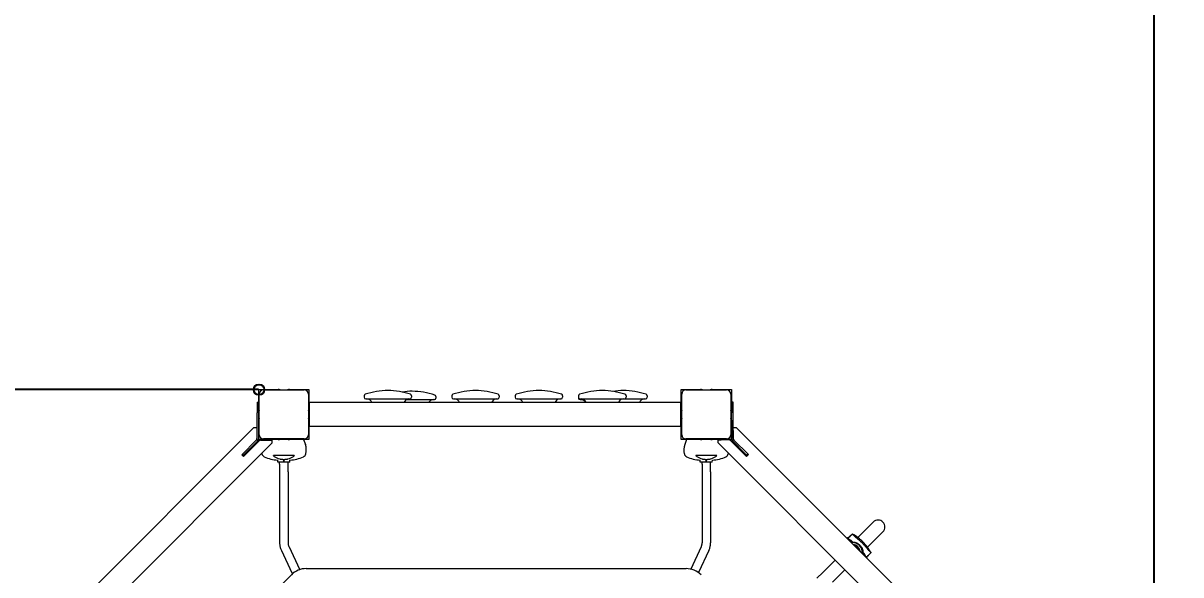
# Model space of a CAD drawing. Extents: x -11140 to 8860, y -4637 to 15363.
# Drawn here: x -880 to 1312, y 894 to 1939 of the extents above; entities that cross this region are included whole.
import ezdxf

# ---------------------------------------------------------------- set-up
doc = ezdxf.new("R2010")
doc.units = 0
doc.header["$LTSCALE"] = 5
doc.header["$PDMODE"] = 33
doc.header["$PDSIZE"] = 20
for name, color, linetype in [('PRODUCT', 3, 'CONTINUOUS'), ('REFERENCE', 9, 'CONTINUOUS'), ('REVIEW_REQUIRED', 30, 'CONTINUOUS')]:
    doc.layers.add(name, color=color, linetype=linetype)
doc.styles.add('LG1', font='arial.ttf', dxfattribs={"height": 185})
doc.dimstyles.new('LG_DIM', dxfattribs={"dimtxt": 185, "dimasz": 120, "dimexe": 50, "dimexo": 1, "dimgap": 50, "dimtad": 1, "dimdec": 0, "dimrnd": 10, "dimtxsty": 'LG1', "dimcen": 2.5, "dimclrt": 4, "dimadec": 4, "dimazin": 3, "dimtfac": 1, "dimtdec": 0, "dimtmove": 0, "dimatfit": 3, "dimarcsym": 0})

# ---------------------------------------------------------------- blocks, each defined once
blk = doc.blocks.new('*D5')
at = {"layer": 'REFERENCE', "color": 0, "transparency": 16777216}
for p in [(365.8, 3056.6), (366.8, -3038.9), (4599.4, -3038.9)]:
    blk.add_point(p, dxfattribs=at)
at = {"layer": 'REVIEW_REQUIRED', "color": 0, "lineweight": -2, "transparency": 16777216}
for p, q in [((366.8, 3056.6), (4649.4, 3056.6)), ((4599.4, 2936.6), (4599.4, 561.6)), ((4599.4, -2918.9), (4599.4, -341.5)), ((367.8, -3038.9), (4649.4, -3038.9))]:
    blk.add_line(p, q, dxfattribs=at)
at = {"layer": 'REVIEW_REQUIRED', "color": 0, "transparency": 16777216}
for points in [[(4579.4, 2936.6), (4619.4, 2936.6), (4599.4, 3056.6)], [(4579.4, -2918.9), (4619.4, -2918.9), (4599.4, -3038.9)]]:
    blk.add_solid(points, dxfattribs=at)
at = {"layer": 'REVIEW_REQUIRED', "color": 4, "transparency": 16777216, "insert": (4599.4, 110), "char_height": 185, "attachment_point": 5, "style": 'LG1'}
blk.add_mtext('\\A1;6100 mm\\P [(20\'-0{\\H1.000000x;\\S3/16;}" in)]', dxfattribs=at)
blk = doc.blocks.new('*D6')
at = {"layer": 'REFERENCE', "color": 0, "transparency": 16777216}
for p in [(1261.8, 3785.2), (-1233.2, 444.4), (1261.8, 444.4)]:
    blk.add_point(p, dxfattribs=at)
at = {"layer": 'REVIEW_REQUIRED', "color": 0, "lineweight": -2, "transparency": 16777216}
for p, q in [((-1233.2, 445.4), (-1233.2, 3835.2)), ((1261.8, 445.4), (1261.8, 3835.2)), ((-1113.2, 3785.2), (-610.1, 3785.2)), ((1141.8, 3785.2), (908.1, 3785.2))]:
    blk.add_line(p, q, dxfattribs=at)
at = {"layer": 'REVIEW_REQUIRED', "color": 0, "transparency": 16777216}
for points in [[(-1113.2, 3805.2), (-1113.2, 3765.2), (-1233.2, 3785.2)], [(1141.8, 3805.2), (1141.8, 3765.2), (1261.8, 3785.2)]]:
    blk.add_solid(points, dxfattribs=at)
at = {"layer": 'REVIEW_REQUIRED', "color": 4, "transparency": 16777216, "insert": (149, 3785.2), "char_height": 185, "attachment_point": 5, "style": 'LG1'}
blk.add_mtext('\\A1;2500 mm\\P [(8\'-2{\\H1.000000x;\\S5/16;}" in)]', dxfattribs=at)
blk = doc.blocks.new('*D7')
at = {"layer": 'REFERENCE', "color": 0, "transparency": 16777216}
for p in [(-433.2, 1244.4), (-4396.1, -1250.6), (-433.2, -1250.6)]:
    blk.add_point(p, dxfattribs=at)
at = {"layer": 'REVIEW_REQUIRED', "color": 0, "lineweight": -2, "transparency": 16777216}
for p, q in [((-434.2, 1244.4), (-4446.1, 1244.4)), ((-4396.1, 1124.4), (-4396.1, 212.7)), ((-4396.1, -1130.6), (-4396.1, -687)), ((-434.2, -1250.6), (-4446.1, -1250.6))]:
    blk.add_line(p, q, dxfattribs=at)
at = {"layer": 'REVIEW_REQUIRED', "color": 0, "transparency": 16777216}
for points in [[(-4416.1, 1124.4), (-4376.1, 1124.4), (-4396.1, 1244.4)], [(-4416.1, -1130.6), (-4376.1, -1130.6), (-4396.1, -1250.6)]]:
    blk.add_solid(points, dxfattribs=at)
at = {"layer": 'REVIEW_REQUIRED', "color": 4, "transparency": 16777216, "insert": (-4396.1, -237.1), "char_height": 185, "attachment_point": 5, "style": 'LG1'}
blk.add_mtext('\\A1;2500 mm\\P [(8\'-2{\\H1.000000x;\\S5/16;}" in)]', dxfattribs=at)
blk = doc.blocks.new('Variteemalayerit')
at = {"layer": 'REVIEW_REQUIRED', "invisible_edges": 15}
blk.add_3dface([(-10000, -10000, -5), (10000, -10000, -5), (10000, 10000, -5), (-10000, 10000, -5)], dxfattribs=at)

msp = doc.modelspace()

# ---------------------------------------------------------------- linework, layer by layer
at = {"layer": 'PRODUCT', "linetype": 'Continuous', "lineweight": 0}
for p, q in [((-433.7, 1244.9), (-397.2, 1244.9)), ((-433.7, 1208.4), (-433.7, 1244.9)), ((-432.7, 1158.9), (-432.7, 1235.9)), ((-424.7, 1243.9), (-347.7, 1243.9)), ((-375.2, 1244.9), (-338.7, 1244.9)), ((-339.7, 1235.9), (-339.7, 1158.9)), ((-338.7, 1244.9), (-338.7, 1208.4)), ((-234.2, 1232.7), (-234.2, 1229.9)), ((-144.2, 1232.7), (-144.2, 1229.9)), ((-98.2, 1231.2), (-98.2, 1228.4)), ((-68.2, 1232.7), (-68.2, 1229.9)), ((21.8, 1232.7), (21.8, 1229.9)), ((51.8, 1232.7), (51.8, 1229.9)), ((141.8, 1232.7), (141.8, 1229.9)), ((171.8, 1232.7), (171.8, 1229.9)), ((171.8, 1229.9), (171.8, 1228.4)), ((261.8, 1232.7), (261.8, 1229.9)), ((301.8, 1232.7), (301.8, 1229.9)), ((366.3, 1244.9), (402.8, 1244.9)), ((366.3, 1208.4), (366.3, 1244.9)), ((367.3, 1158.9), (367.3, 1235.9)), ((375.3, 1243.9), (452.3, 1243.9)), ((424.8, 1244.9), (461.3, 1244.9)), ((460.3, 1235.9), (460.3, 1158.9)), ((461.3, 1244.9), (461.3, 1208.4)), ((-436.7, 1220.4), (-433.7, 1220.4)), ((-436.7, 1220.4), (-436.7, 1200.4)), ((-433.7, 1200.4), (-433.7, 1220.4)), ((365.8, 1219.9), (-338.2, 1219.9)), ((-338.2, 1219.9), (-338.2, 1174.9)), ((-231.2, 1226.9), (-195.7, 1226.9)), ((-195.7, 1226.9), (-147.2, 1226.9)), ((-154.4, 1225.4), (-143.2, 1225.4)), ((-143.2, 1225.4), (-101.2, 1225.4)), ((-65.2, 1226.9), (-29.7, 1226.9)), ((-29.7, 1226.9), (18.8, 1226.9)), ((54.8, 1226.9), (90.3, 1226.9)), ((90.3, 1226.9), (138.8, 1226.9)), ((174.8, 1226.9), (217.6, 1226.9)), ((174.8, 1225.4), (182.1, 1225.4)), ((217.6, 1226.9), (258.8, 1226.9)), ((258.8, 1226.9), (298.8, 1226.9)), ((365.8, 1174.9), (365.8, 1219.9)), ((464.4, 1220.4), (461.4, 1220.4)), ((461.4, 1220.4), (461.4, 1200.4)), ((464.4, 1200.4), (464.4, 1220.4)), ((-436.7, 1151.6), (-436.7, 1200.4)), ((-433.7, 1151.6), (-433.7, 1200.4)), ((-433.7, 1149.9), (-433.7, 1186.4)), ((-338.7, 1186.4), (-338.7, 1149.9)), ((366.3, 1149.9), (366.3, 1186.4)), ((461.3, 1186.4), (461.3, 1149.9)), ((461.4, 1151.6), (461.4, 1200.4)), ((464.4, 1151.6), (464.4, 1200.4)), ((-1161.6, 453.7), (-442.8, 1172.5)), ((-436.7, 1172.2), (-437.2, 1172.2)), ((-437.2, 1166.8), (-437.2, 1151.9)), ((-338.2, 1174.9), (365.8, 1174.9)), ((464.5, 1167.2), (464.5, 1152.3)), ((470.2, 1172.8), (1189, 454.1)), ((-408.7, 1143), (-1132.1, 419.6)), ((-438.7, 1148.4), (-466, 1121.1)), ((-462.5, 1117.5), (-432.8, 1147.2)), ((-459.3, 1123.5), (-435.4, 1147.4)), ((-438.7, 1148.4), (-437.5, 1149.5)), ((-397.2, 1149.9), (-433.7, 1149.9)), ((-429.3, 1148.6), (-414.4, 1148.6)), ((-428.3, 1149.2), (-423.9, 1149.2)), ((-347.7, 1150.9), (-424.7, 1150.9)), ((-423.7, 1149.9), (-424.1, 1148.6)), ((-375.2, 1149.9), (-397.2, 1149.9)), ((-338.7, 1149.9), (-375.2, 1149.9)), ((-348.7, 1149.9), (-345.4, 1140.4)), ((402.8, 1149.9), (366.3, 1149.9)), ((376.3, 1149.9), (373.1, 1140.4)), ((452.3, 1150.9), (375.3, 1150.9)), ((424.8, 1149.9), (402.8, 1149.9)), ((461.3, 1149.9), (424.8, 1149.9)), ((1159.5, 419.9), (436.1, 1143.3)), ((456.6, 1149), (441.7, 1149)), ((451.3, 1149.9), (451.7, 1149)), ((489.8, 1117.9), (460.2, 1147.5)), ((487, 1123.5), (463.1, 1147.4)), ((466, 1148.7), (465.2, 1149.5)), ((466, 1148.7), (493.4, 1121.4)), ((-466, 1121.1), (-462.5, 1117.5)), ((-464.9, 1122.1), (-462.8, 1120)), ((-462.8, 1120), (-459.3, 1123.5)), ((-366.4, 1119.9), (-405.9, 1119.9)), ((433.6, 1119.9), (394.1, 1119.9)), ((487, 1123.5), (490.5, 1120)), ((493.4, 1121.4), (489.8, 1117.9)), ((492.6, 1122.1), (490.5, 1120)), ((-397.6, 1107), (-397.7, 1110.9)), ((-386.2, 1107), (-397.6, 1107)), ((-394.2, 1103), (-394.2, 1107)), ((-394.2, 1103), (-394.2, 1088.9)), ((-390.9, 1112), (-390.9, 1112)), ((-386.2, 1110.9), (-386.2, 1107)), ((-386.2, 1107), (-386.2, 1110.9)), ((-374.8, 1107), (-386.2, 1107)), ((-378.2, 1103), (-378.2, 1107)), ((-378.2, 1088.9), (-378.2, 1103)), ((-374.8, 1107), (-374.6, 1110.9)), ((402.4, 1107), (402.3, 1110.9)), ((413.8, 1107), (402.4, 1107)), ((405.8, 1103), (405.8, 1107)), ((405.8, 1103), (405.8, 1088.9)), ((409.1, 1112), (409.1, 1112)), ((413.8, 1110.9), (413.8, 1107)), ((413.8, 1107), (413.8, 1110.9)), ((425.2, 1107), (413.8, 1107)), ((421.8, 1103), (421.8, 1107)), ((421.8, 1088.9), (421.8, 1103)), ((425.2, 1107), (425.4, 1110.9)), ((-394.2, 1088.9), (-394.2, 954.1)), ((-378.2, 1088.9), (-378.2, 954.1)), ((405.8, 1088.9), (405.8, 954.1)), ((421.8, 1088.9), (421.8, 954.1)), ((729.9, 993.4), (718.9, 982.5)), ((681.8, 961.9), (685.8, 966)), ((690.7, 970.8), (685.8, 966)), ((718.9, 982.5), (700.7, 964.3)), ((737.3, 964.1), (748.3, 975)), ((-376.4, 946.3), (-356.5, 904.1)), ((404.1, 946.3), (384.3, 904.4)), ((681.8, 961.9), (689.1, 954.6)), ((688, 958.4), (681.8, 961.9)), ((699.2, 962.7), (699.2, 962.7)), ((717.6, 944.4), (717.6, 944.4)), ((737.3, 964.1), (719.1, 945.9)), ((-390.8, 939.5), (-370.9, 897.3)), ((418.5, 939.5), (398.8, 897.8)), ((634.4, 898), (657.9, 921.5)), ((709.5, 934.3), (716.8, 927)), ((716.8, 927), (713.2, 933.1)), ((716.8, 927), (720.8, 931)), ((725.7, 935.9), (720.8, 931)), ((-343.7, 905.4), (375.4, 905.4)), ((652.8, 879.6), (676.3, 903.1)), ((-879.8, 389.8), (-371.8, 893.8)), ((634.4, 898), (623.4, 887))]:
    msp.add_line(p, q, dxfattribs=at)
for centre, radius, start, end in [((-424.7, 1235.9), 8, 90, 180), ((-397.2, 1236.9), 8, 61.045, 90), ((-375.2, 1236.9), 8, 90, 118.955), ((-347.7, 1235.9), 8, 0, 90), ((-231.2, 1232.7), 3, 108.0094, 180), ((-231.2, 1229.9), 3, 180, 270), ((-185.7, 1092.9), 150, 91.3173, 108.0094), ((-192.6, 1092.9), 150, 71.9906, 88.6827), ((-139.7, 1091.4), 150, 91.3173, 98.5355), ((-147.2, 1229.9), 3, 270, 360), ((-147.2, 1232.7), 3, 0, 71.9906), ((-146.6, 1091.4), 150, 71.9906, 88.6827), ((-101.2, 1228.4), 3, 270, 360), ((-101.2, 1231.2), 3, 0, 71.9906), ((-65.2, 1232.7), 3, 108.0094, 180), ((-65.2, 1229.9), 3, 180, 270), ((-19.7, 1092.9), 150, 91.3173, 108.0094), ((-26.6, 1092.9), 150, 71.9906, 88.6827), ((18.8, 1229.9), 3, 270, 360), ((18.8, 1232.7), 3, 0, 71.9906), ((54.8, 1232.7), 3, 108.0094, 180), ((54.8, 1229.9), 3, 180, 270), ((100.3, 1092.9), 150, 91.3173, 108.0094), ((93.4, 1092.9), 150, 71.9906, 88.6827), ((138.8, 1229.9), 3, 270, 360), ((138.8, 1232.7), 3, 0, 71.9906), ((174.8, 1232.7), 3, 108.0094, 180), ((174.8, 1229.9), 3, 180, 270), ((174.8, 1228.4), 3, 180, 270), ((220.3, 1092.9), 150, 91.3173, 108.0094), ((213.4, 1092.9), 150, 71.9906, 88.6827), ((260.3, 1092.9), 150, 91.3173, 98.9936), ((253.4, 1092.9), 150, 71.9906, 88.6827), ((258.8, 1229.9), 3, 270, 360), ((258.8, 1232.7), 3, 0, 71.9906), ((298.8, 1229.9), 3, 270, 360), ((298.8, 1232.7), 3, 0, 71.9906), ((375.3, 1235.9), 8, 90, 180), ((402.8, 1236.9), 8, 61.045, 90), ((424.8, 1236.9), 8, 90, 118.955), ((452.3, 1235.9), 8, 0, 90), ((-425.7, 1208.4), 8, 180, 208.955), ((-346.7, 1208.4), 8, 331.045, 0), ((-229.2, 1216.9), 10, 17.4576, 90), ((-149.2, 1216.9), 10, 90, 162.5424), ((-103.2, 1215.4), 10, 90, 153.2563), ((-63.2, 1216.9), 10, 17.4576, 90), ((16.8, 1216.9), 10, 90, 162.5424), ((56.8, 1216.9), 10, 17.4576, 90), ((136.8, 1216.9), 10, 90, 162.5424), ((176.8, 1216.9), 10, 17.4576, 90), ((176.8, 1215.4), 10, 26.7437, 90), ((256.8, 1216.9), 10, 90, 162.5424), ((296.8, 1216.9), 10, 90, 162.5424), ((374.3, 1208.4), 8, 180, 208.955), ((453.3, 1208.4), 8, 331.045, 0), ((-425.7, 1186.4), 8, 151.045, 180), ((-346.7, 1186.4), 8, 0, 28.955), ((374.3, 1186.4), 8, 151.045, 180), ((453.3, 1186.4), 8, 0, 28.955), ((-442.2, 1151.9), 5, 315, 0.006), ((-428.3, 1155.2), 11, 210.5987, 211.8634), ((-439.7, 1151.6), 3, 315, 0), ((-428.3, 1155.2), 11, 227.6053, 238.1366), ((-439.7, 1151.6), 6, 315, 0), ((-428.3, 1155.2), 6, 206.2352, 206.3013), ((-429.3, 1143.6), 5, 90.006, 135), ((-424.7, 1158.9), 8, 180, 270), ((-428.3, 1155.2), 6, 243.6987, 270), ((-397.2, 1157.9), 8, 270, 298.955), ((-375.2, 1157.9), 8, 241.045, 270), ((-347.7, 1158.9), 8, 270, 0), ((-375.6, 1130), 32, 346.8467, 19), ((375.3, 1158.9), 8, 180, 270), ((403.3, 1130), 32, 161, 193.1533), ((402.8, 1157.9), 8, 270, 298.955), ((424.8, 1157.9), 8, 241.045, 270), ((452.3, 1158.9), 8, 270, 0), ((456.6, 1144), 5, 45, 89.994), ((467.4, 1151.6), 6, 180, 225), ((467.4, 1151.6), 3, 180, 225), ((469.5, 1152.3), 5, 179.994, 225), ((-396.7, 1130), 32, 191.3388, 193.1533), ((-420, 1124.5), 8, 193.1533, 245.347), ((-352.3, 1124.5), 8, 294.653, 346.8467), ((380, 1124.5), 8, 193.1533, 245.347), ((447.7, 1124.5), 8, 294.653, 346.8467), ((424.4, 1130), 32, 346.8467, 348.6612), ((-394.2, 1180.8), 70, 245.347, 267.117), ((-378.1, 1180.8), 70, 272.883, 294.653), ((405.8, 1180.8), 70, 245.347, 267.117), ((421.9, 1180.8), 70, 272.883, 294.653), ((739.1, 984.2), 13, 45, 135), ((739.1, 984.2), 13, 315, 45), ((646.4, 891.5), 90.8, 45, 60.8038), ((690.1, 935.3), 19.4, 45, 92.9324), ((689.4, 935.1), 16.4, 7.7923, 82.2077), ((689.4, 935.1), 14.3, 20.9016, 69.0984), ((690.1, 935.3), 19.4, 357.0676, 45), ((646.4, 891.5), 90.8, 29.1962, 45), ((-343.7, 865.4), 40, 90, 134.7719), ((375.4, 865.4), 40, 44.7719, 90)]:
    msp.add_arc(centre, radius, start, end, dxfattribs=at)
for points, weights in [([(-442.8, 1172.5), (-442.8, 1172.5), (-440.8, 1172.5), (-437.2, 1172.5)], [1, 0.910683602523, 0.910683602523, 1]), ([(-437.2, 1172.5), (-437.2, 1170.8), (-437.2, 1168.8), (-437.2, 1166.8)], [1, 0.977283884193, 0.977283884193, 1]), ([(464.5, 1167.2), (464.5, 1169.2), (464.5, 1171.1), (464.5, 1172.8)], [1, 0.977283884193, 0.977283884193, 1]), ([(464.5, 1172.8), (468.1, 1172.8), (470.2, 1172.8), (470.2, 1172.8)], [1, 0.910683602523, 0.910683602523, 1]), ([(-414.4, 1148.6), (-412.4, 1148.6), (-410.5, 1148.6), (-408.7, 1148.6)], [1, 0.977283884193, 0.977283884193, 1]), ([(-408.7, 1148.6), (-408.7, 1145), (-408.7, 1143), (-408.7, 1143)], [1, 0.910683602523, 0.910683602523, 1]), ([(436.1, 1143.3), (436.1, 1143.3), (436.1, 1145.4), (436.1, 1149)], [1, 0.910683602523, 0.910683602523, 1]), ([(436.1, 1149), (437.8, 1149), (439.7, 1149), (441.7, 1149)], [1, 0.977283884193, 0.977283884193, 1]), ([(685.8, 966), (684.2, 964.4), (682.2, 963.4), (679.9, 963.1)], [1, 0.944012402182, 0.923982816033, 0.939911241554]), ([(690.7, 970.8), (692.3, 969.2), (693.9, 967.5), (695.4, 965.8)], [1, 0.99951768639, 0.99951768639, 1]), ([(691.1, 955.7), (689.4, 957.2), (688.4, 958.1), (688, 958.4)], [1, 0.973269229067, 0.973269229067, 1]), ([(691.1, 955.7), (690.4, 955.4), (689.7, 955), (689.1, 954.6)], [1, 0.998548482915, 0.998548482915, 1]), ([(709.5, 934.3), (709.9, 934.9), (710.2, 935.6), (710.5, 936.2)], [1, 0.998548482915, 0.998548482915, 1]), ([(713.2, 933.1), (713, 933.5), (712.1, 934.6), (710.5, 936.2)], [1, 0.973269229067, 0.973269229067, 1]), ([(717.9, 925.1), (718.2, 927.4), (719.2, 929.4), (720.8, 931)], [0.939911197822, 0.923982735204, 0.94401233593, 1]), ([(720.6, 940.6), (722.4, 939.1), (724, 937.5), (725.7, 935.9)], [1, 0.99951768639, 0.99951768639, 1])]:
    msp.add_rational_spline(points, weights, degree=3, dxfattribs=at)
for points, knots in [([(-434.1, 1145.9), (-434.2, 1146), (-434.3, 1146), (-434.3, 1146.1), (-434.3, 1146.1), (-434.3, 1146.1)], [0.015235173, 0.015235173, 0.015235173, 0.015235173, 0.0155326765, 0.0155326765, 0.0155327333, 0.0155327333, 0.0155327333, 0.0155327333]), ([(-403.7, 1117.2), (-404.2, 1117.5), (-404.6, 1117.9), (-405.1, 1118.5), (-405.3, 1118.8), (-405.6, 1119.3), (-405.7, 1119.6), (-405.9, 1119.9)], [0.000000486, 0.000000486, 0.000000486, 0.000000486, 0.002114988, 0.002114988, 0.003172238, 0.003172238, 0.004229489, 0.004229489, 0.004229489, 0.004229489]), ([(-366.4, 1119.9), (-366.7, 1119.3), (-367, 1118.8), (-367.5, 1118.1), (-367.7, 1117.9), (-368.1, 1117.5), (-368.4, 1117.4), (-368.6, 1117.2)], [0.000000242, 0.000000242, 0.000000242, 0.000000242, 0.002114103, 0.002114103, 0.003171033, 0.003171033, 0.004227963, 0.004227963, 0.004227963, 0.004227963]), ([(396.3, 1117.2), (395.8, 1117.5), (395.4, 1117.9), (394.9, 1118.5), (394.7, 1118.8), (394.4, 1119.3), (394.3, 1119.6), (394.1, 1119.9)], [0.000000486, 0.000000486, 0.000000486, 0.000000486, 0.002114988, 0.002114988, 0.003172238, 0.003172238, 0.004229489, 0.004229489, 0.004229489, 0.004229489]), ([(433.6, 1119.9), (433.3, 1119.3), (433, 1118.8), (432.5, 1118.1), (432.3, 1117.9), (431.9, 1117.5), (431.6, 1117.4), (431.4, 1117.2)], [0.000000242, 0.000000242, 0.000000242, 0.000000242, 0.002114103, 0.002114103, 0.003171033, 0.003171033, 0.004227963, 0.004227963, 0.004227963, 0.004227963]), ([(-386.2, 1111.7), (-386.5, 1111.7), (-386.8, 1111.7), (-387.5, 1111.7), (-387.8, 1111.7), (-388.8, 1111.8), (-389.5, 1111.8), (-390.7, 1111.9), (-391.3, 1112), (-392.4, 1112.2), (-392.9, 1112.3), (-393.3, 1112.5)], [0.008164918, 0.008164918, 0.008164918, 0.008164918, 0.009167239, 0.009167239, 0.01016956, 0.01016956, 0.012174201, 0.012174201, 0.014178842, 0.014178842, 0.016183483, 0.016183483, 0.016183483, 0.016183483]), ([(-379, 1112.5), (-379.4, 1112.3), (-379.9, 1112.2), (-380.8, 1112.1), (-381, 1112), (-381.6, 1111.9), (-381.9, 1111.9), (-382.9, 1111.8), (-383.5, 1111.8), (-384.5, 1111.7), (-384.8, 1111.7), (-385.5, 1111.7), (-385.8, 1111.7), (-386.2, 1111.7)], [0.000143327, 0.000143327, 0.000143327, 0.000143327, 0.002148725, 0.002148725, 0.003151424, 0.003151424, 0.004154123, 0.004154123, 0.006159521, 0.006159521, 0.00716222, 0.00716222, 0.008164918, 0.008164918, 0.008164918, 0.008164918]), ([(413.8, 1111.7), (413.5, 1111.7), (413.2, 1111.7), (412.5, 1111.7), (412.2, 1111.7), (411.2, 1111.8), (410.5, 1111.8), (409.3, 1111.9), (408.7, 1112), (407.6, 1112.2), (407.1, 1112.3), (406.7, 1112.5)], [0.008164918, 0.008164918, 0.008164918, 0.008164918, 0.009167239, 0.009167239, 0.01016956, 0.01016956, 0.012174201, 0.012174201, 0.014178842, 0.014178842, 0.016183483, 0.016183483, 0.016183483, 0.016183483]), ([(421, 1112.5), (420.6, 1112.3), (420.1, 1112.2), (419.2, 1112.1), (419, 1112), (418.4, 1111.9), (418.1, 1111.9), (417.1, 1111.8), (416.5, 1111.8), (415.5, 1111.7), (415.2, 1111.7), (414.5, 1111.7), (414.2, 1111.7), (413.8, 1111.7)], [0.000143327, 0.000143327, 0.000143327, 0.000143327, 0.002148725, 0.002148725, 0.003151424, 0.003151424, 0.004154123, 0.004154123, 0.006159521, 0.006159521, 0.00716222, 0.00716222, 0.008164918, 0.008164918, 0.008164918, 0.008164918]), ([(695.4, 965.8), (695.5, 965.7), (695.7, 965.6), (696.1, 965.2), (696.2, 965.1), (696.5, 964.8), (696.7, 964.7), (697.3, 964.2), (697.8, 963.8), (698.6, 963.2), (698.9, 963), (699.4, 962.5), (699.8, 962.3), (700.7, 961.5), (701.4, 961), (702.4, 960.1), (702.8, 959.8), (703.5, 959.1), (703.9, 958.8), (705.1, 957.8), (705.8, 957.1), (707, 956), (707.4, 955.6), (708.1, 954.9), (708.5, 954.5), (708.9, 954.1)], [0.0000002, 0.0000002, 0.0000002, 0.0000002, 0.00322872, 0.00322872, 0.00484298, 0.00484298, 0.00645725, 0.00645725, 0.00968577, 0.00968577, 0.01130003, 0.01130003, 0.01291429, 0.01291429, 0.01614282, 0.01614282, 0.01775708, 0.01775708, 0.01937134, 0.01937134, 0.02259987, 0.02259987, 0.02421413, 0.02421413, 0.02582839, 0.02582839, 0.02582839, 0.02582839]), ([(-394.2, 954.1), (-394.2, 953.1), (-394.1, 952.1), (-393.9, 950.1), (-393.8, 949.1), (-393.4, 947.1), (-393.2, 946.1), (-392.7, 944.2), (-392.4, 943.2), (-391.7, 941.3), (-391.3, 940.4), (-390.8, 939.5)], [3.1415927, 3.1415927, 3.1415927, 3.1415927, 3.2218778, 3.2218778, 3.3021629, 3.3021629, 3.3824481, 3.3824481, 3.4627332, 3.4627332, 3.5430184, 3.5430184, 3.5430184, 3.5430184]), ([(-378.2, 954.1), (-378.2, 953.6), (-378.1, 953.1), (-378, 952), (-378, 951.5), (-377.8, 950.4), (-377.7, 949.9), (-377.4, 948.8), (-377.2, 948.3), (-376.8, 947.3), (-376.6, 946.8), (-376.4, 946.3)], [3.1415927, 3.1415927, 3.1415927, 3.1415927, 3.2218778, 3.2218778, 3.3021629, 3.3021629, 3.3824481, 3.3824481, 3.4627332, 3.4627332, 3.5430184, 3.5430184, 3.5430184, 3.5430184]), ([(404.1, 946.3), (404.3, 946.8), (404.5, 947.3), (404.9, 948.3), (405.1, 948.8), (405.3, 949.9), (405.5, 950.4), (405.7, 951.5), (405.7, 952), (405.8, 953.1), (405.8, 953.6), (405.8, 954.1)], [5.8817596, 5.8817596, 5.8817596, 5.8817596, 5.9620447, 5.9620447, 6.0423299, 6.0423299, 6.122615, 6.122615, 6.2029002, 6.2029002, 6.2831853, 6.2831853, 6.2831853, 6.2831853]), ([(418.5, 939.5), (419, 940.4), (419.4, 941.3), (420.1, 943.2), (420.4, 944.2), (420.9, 946.1), (421.1, 947.1), (421.5, 949.1), (421.6, 950.1), (421.8, 952.1), (421.8, 953.1), (421.8, 954.1)], [5.8817596, 5.8817596, 5.8817596, 5.8817596, 5.9620447, 5.9620447, 6.0423299, 6.0423299, 6.122615, 6.122615, 6.2029002, 6.2029002, 6.2831853, 6.2831853, 6.2831853, 6.2831853]), ([(691.1, 955.7), (692.1, 955.7), (693.2, 955.6), (694.9, 955.2), (695.5, 955.1), (696.7, 954.7), (697.3, 954.5), (698.5, 954), (699.1, 953.8), (700.3, 953.2), (700.9, 952.8), (702.6, 951.7), (703.6, 950.8), (704.6, 949.8)], [0.0006161, 0.0006161, 0.0006161, 0.0006161, 0.0048042, 0.0048042, 0.00689825, 0.00689825, 0.0089923, 0.0089923, 0.01108635, 0.01108635, 0.0131804, 0.0131804, 0.0173685, 0.0173685, 0.0173685, 0.0173685]), ([(704.6, 949.8), (704.9, 949.6), (705.1, 949.3), (705.6, 948.8), (705.8, 948.5), (706.5, 947.7), (706.9, 947.2), (707.5, 946.3), (707.6, 946), (708, 945.4), (708.1, 945.1), (708.6, 944.3), (708.9, 943.7), (709.3, 942.5), (709.6, 941.9), (709.9, 940.7), (710, 940.1), (710.3, 939), (710.4, 938.4), (710.5, 937.3), (710.5, 936.8), (710.5, 936.2)], [0.0173685, 0.0173685, 0.0173685, 0.0173685, 0.01841269, 0.01841269, 0.01945689, 0.01945689, 0.02154529, 0.02154529, 0.02258948, 0.02258948, 0.02363368, 0.02363368, 0.02572208, 0.02572208, 0.02781047, 0.02781047, 0.02989887, 0.02989887, 0.03198726, 0.03198726, 0.03407566, 0.03407566, 0.03407566, 0.03407566]), ([(708.9, 954.1), (709.7, 953.3), (710.4, 952.6), (711.5, 951.4), (711.9, 951), (712.6, 950.2), (712.9, 949.9), (713.9, 948.7), (714.6, 948), (715.5, 946.9), (715.8, 946.6), (716.3, 945.9), (716.6, 945.6), (717.4, 944.6), (717.8, 944), (718.7, 943), (719, 942.5), (719.5, 941.9), (719.7, 941.7), (719.9, 941.4), (720.1, 941.2), (720.4, 940.9), (720.5, 940.7), (720.6, 940.6)], [0.02582839, 0.02582839, 0.02582839, 0.02582839, 0.0290553, 0.0290553, 0.03066876, 0.03066876, 0.03228222, 0.03228222, 0.03550913, 0.03550913, 0.03712259, 0.03712259, 0.03873604, 0.03873604, 0.04196296, 0.04196296, 0.04518987, 0.04518987, 0.04680333, 0.04680333, 0.04841679, 0.04841679, 0.0516437, 0.0516437, 0.0516437, 0.0516437]), ([(-370.9, 897.3), (-370.8, 896.9), (-370.6, 896.6), (-370.3, 896), (-370.2, 895.7), (-370.1, 895.4)], [2.71960375, 2.71960375, 2.71960375, 2.71960375, 2.75800099, 2.75800099, 2.79177864, 2.79177864, 2.79177864, 2.79177864])]:
    msp.add_open_spline(points, degree=3, knots=knots, dxfattribs=at)
for points in [[(-393.3, 1112.5), (-397, 1113.5), (-400.4, 1115.1), (-403.7, 1117.2)], [(-368.6, 1117.2), (-371.9, 1115.1), (-375.4, 1113.5), (-379, 1112.5)], [(406.7, 1112.5), (403, 1113.5), (399.6, 1115.1), (396.3, 1117.2)], [(431.4, 1117.2), (428.1, 1115.1), (424.6, 1113.5), (421, 1112.5)], [(-356.5, 904.1), (-356.3, 903.9), (-356.2, 903.6), (-356.1, 903.4)]]:
    msp.add_open_spline(points, degree=3, dxfattribs=at)

# ---------------------------------------------------------------- block references
at = {"layer": 'REVIEW_REQUIRED'}
msp.add_blockref('Variteemalayerit', (-1139.9, 5362.9), dxfattribs=at)

# ---------------------------------------------------------------- dimensions: what is measured, and where the dimension line sits
dim = msp.add_linear_dim(base=(1261.8, 3785.2), p1=(-1233.2, 444.4), p2=(1261.8, 444.4), dimstyle='LG_DIM', dxfattribs=at)
dim.commit()
dim.dimension.update_dxf_attribs({"geometry": '*D6', "text_midpoint": (149, 3785.2), "dimtype": 160})
for base, p1, p2, picture, middle in [((4599.396, -3038.914), (365.8089, 3056.5891), (366.8089, -3038.914), '*D5', (4599.396, 110.0486)), ((-4396.1, -1250.6), (-433.2, 1244.4), (-433.2, -1250.6), '*D7', (-4396.1, -237.1))]:
    dim = msp.add_linear_dim(base=base, p1=p1, p2=p2, angle=90, dimstyle='LG_DIM', dxfattribs=at)
    dim.commit()
    dim.dimension.update_dxf_attribs({"geometry": picture, "text_midpoint": middle, "dimtype": 160})

doc.saveas('drawing.dxf')
